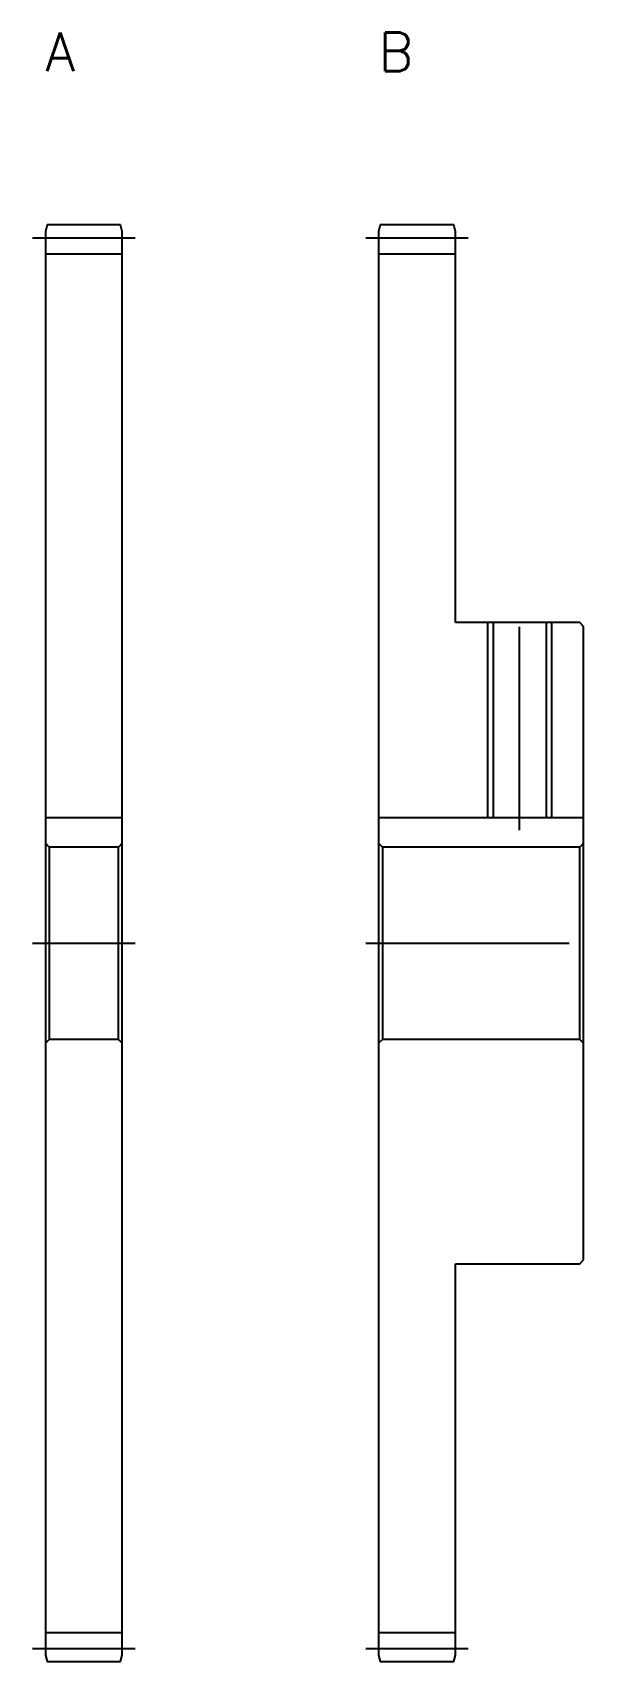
# Model space of a CAD drawing. Extents: x -1 to 175, y -13 to 137.
# Drawn here: x 131 to 175, y 10 to 137 of the extents above; entities that cross this region are included whole.
import ezdxf

# ---------------------------------------------------------------- set-up
doc = ezdxf.new("R2010")
doc.units = 0
doc.header["$LTSCALE"] = 0.5
doc.linetypes.add('CENTER', pattern=[50.8, 31.75, -6.35, 6.35, -6.35])
for name, color, linetype in [('MSM_CENTER', 1, 'CENTER'), ('MSM_CONTINUOUS', 7, 'CONTINUOUS'), ('MSM_NARROW', 5, 'CONTINUOUS'), ('MSM_PART_NUMBER', 7, 'CONTINUOUS')]:
    doc.layers.add(name, color=color, linetype=linetype)
doc.styles.get("Standard").update_dxf_attribs({"font": 'txt.shx', "height": 2, "bigfont": 'bigfont.shx'})

# ---------------------------------------------------------------- blocks, each defined once
blk = doc.blocks.new('*U6')
at = {"layer": 'MSM_PART_NUMBER'}
blk.add_text('A', height=3, dxfattribs=at).set_placement((132, 134))
blk = doc.blocks.new('*U7')
at = {"layer": 'MSM_PART_NUMBER'}
blk.add_text('B', height=3, dxfattribs=at).set_placement((158, 134))

msp = doc.modelspace()

# ---------------------------------------------------------------- linework, layer by layer
at = {"layer": 'MSM_CENTER'}
for p, q in [((131, 121), (139, 121)), ((157, 121), (165, 121)), ((169, 74.8), (169, 92)), ((131, 66), (139, 66)), ((157, 66), (175, 66)), ((131, 11), (139, 11)), ((157, 11), (165, 11))]:
    msp.add_line(p, q, dxfattribs=at)
at = {"layer": 'MSM_CONTINUOUS'}
for p, q in [((132.13, 122), (132, 121.5)), ((137.87, 122), (132.13, 122)), ((138, 121.5), (137.87, 122)), ((158.13, 122), (158, 121.5)), ((163.87, 122), (158.13, 122)), ((164, 121.5), (163.87, 122)), ((132, 121.5), (132, 10.5)), ((138, 10.5), (138, 121.5)), ((158, 121.5), (158, 10.5)), ((164, 91), (164, 121.5)), ((132, 119.75), (138, 119.75)), ((158, 119.75), (164, 119.75)), ((173.7, 91), (164, 91)), ((166.93, 91), (166.93, 75.8)), ((171.07, 91), (171.07, 75.8)), ((174, 90.7), (173.7, 91)), ((174, 41.3), (174, 90.7)), ((132, 75.8), (138, 75.8)), ((158, 75.8), (174, 75.8)), ((132.3, 73.5), (132, 73.8)), ((138, 73.8), (137.7, 73.5)), ((158.3, 73.5), (158, 73.8)), ((174, 73.8), (173.7, 73.5)), ((137.7, 73.5), (132.3, 73.5)), ((132.3, 73.5), (132.3, 58.5)), ((137.7, 58.5), (137.7, 73.5)), ((173.7, 73.5), (158.3, 73.5)), ((158.3, 73.5), (158.3, 58.5)), ((173.7, 58.5), (173.7, 73.5)), ((132.3, 58.5), (132, 58.2)), ((137.7, 58.5), (132.3, 58.5)), ((138, 58.2), (137.7, 58.5)), ((158.3, 58.5), (158, 58.2)), ((173.7, 58.5), (158.3, 58.5)), ((174, 58.2), (173.7, 58.5)), ((164, 10.5), (164, 41)), ((164, 41), (173.7, 41)), ((173.7, 41), (174, 41.3)), ((132, 12.25), (138, 12.25)), ((158, 12.25), (164, 12.25)), ((132, 10.5), (132.13, 10)), ((137.87, 10), (138, 10.5)), ((158, 10.5), (158.13, 10)), ((163.87, 10), (164, 10.5)), ((132.13, 10), (137.87, 10)), ((158.13, 10), (163.87, 10))]:
    msp.add_line(p, q, dxfattribs=at)
at = {"layer": 'MSM_NARROW'}
for p, q in [((166.5, 91), (166.5, 75.8)), ((171.5, 91), (171.5, 75.8))]:
    msp.add_line(p, q, dxfattribs=at)

# ---------------------------------------------------------------- block references
at = {"layer": 'MSM_CONTINUOUS'}
for name in ['*U6', '*U7']:
    msp.add_blockref(name, (0, 0), dxfattribs=at)

doc.saveas('drawing.dxf')
